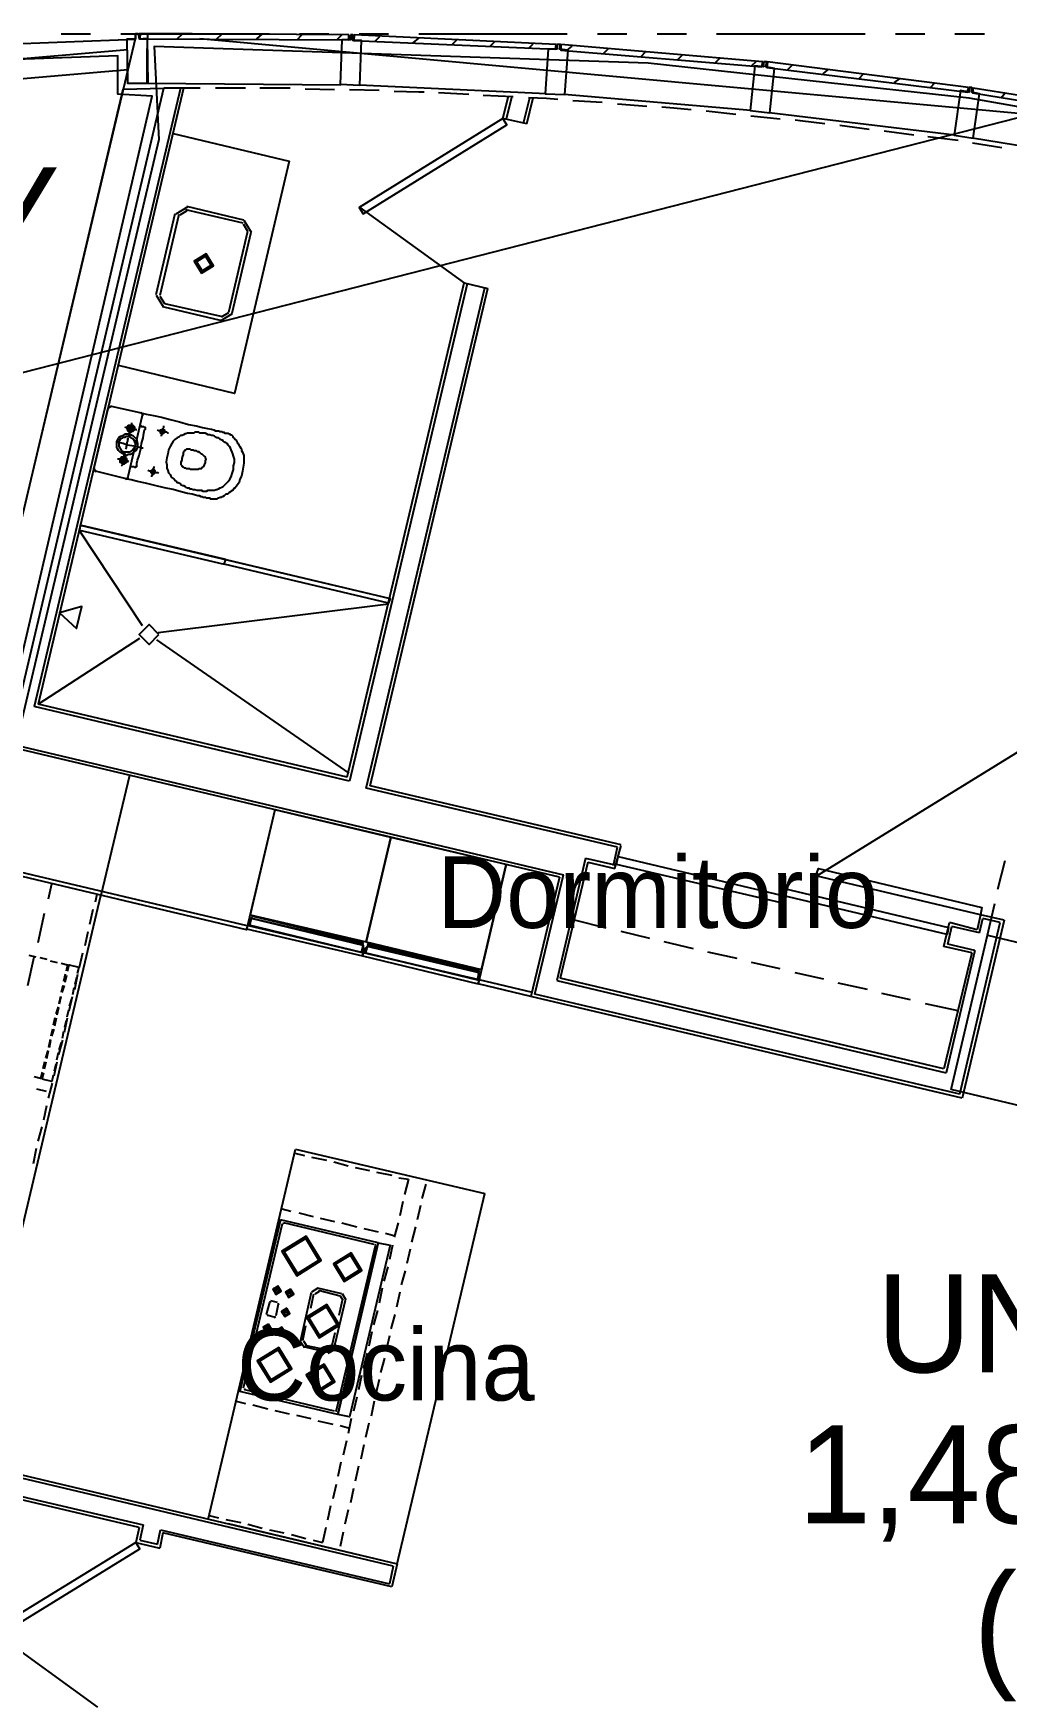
# Model space of a CAD drawing. Header units: feet. Extents: x -84 to 198, y -22 to 181.
# Drawn here: x 89.01 to 105.35, y 132.26 to 160.27 of the extents above; entities that cross this region are included whole.
import ezdxf
from ezdxf.enums import TextEntityAlignment as Align

# ---------------------------------------------------------------- set-up
doc = ezdxf.new("R2010")
doc.units = ezdxf.units.FT
for name, color, linetype in [('A-AREA-UNIDAD', 30, 'CONTINUOUS'), ('A-LINEA', 7, 'CONTINUOUS'), ('A-LINEA-FINA', 9, 'CONTINUOUS'), ('A-NOMBRE-ESPACIO', 2, 'CONTINUOUS'), ('A-TEXTO-PDF', 3, 'CONTINUOUS')]:
    doc.layers.add(name, color=color, linetype=linetype)

msp = doc.modelspace()

# ---------------------------------------------------------------- linework, layer by layer
at = {"layer": 'A-AREA-UNIDAD'}
for points in [[(107.968, 158.6133), (104.72, 159.1822), (99.328, 159.7689), (91.04, 160.0533), (91.12, 158.4889), (87.52, 143.2889), (87.808, 142.1333), (87.808, 141.0489), (87.12, 140.3733), (87.12, 139.8578), (86.672, 139.7689), (85.92, 136.5333), (87.648, 136.1422), (87.68, 135.1289), (87.04, 132.4978), (86.032, 132.4444), (85.152, 132.6578), (85.152, 132.2489)], [(84.928, 131.1289), (85.152, 132.6933), (86.8, 132.5333), (87.552, 135.8578), (85.152, 136.2489), (85.12, 137.3333), (86.08, 141.3689), (87.072, 141.4222), (87.12, 140.6578), (87.648, 141.1733), (87.712, 141.5822), (87.488, 142.2933), (86.56, 142.3289), (86.56, 143.3778), (87.872, 148.8889), (88.64, 149.0489), (91.008, 159.2178), (90.432, 159.2533), (90.432, 159.8933), (87.008, 159.7689), (77.6, 158.8622), (74.112, 158.2578)]]:
    msp.add_lwpolyline(points, dxfattribs=at)
at = {"layer": 'A-LINEA'}
for p, q in [((89.9733, 160.2578), (89.48, 160.2578)), ((92.9733, 160.2578), (90.48, 160.2578)), ((90.72, 160.2711), (90.72, 160.1778)), ((90.8, 160.2311), (90.84, 160.2711)), ((90.8, 160.1778), (90.8, 160.2711)), ((90.92, 159.9378), (90.9333, 160.2711)), ((91.4267, 160.1778), (91.5067, 160.2578)), ((92.0933, 160.1778), (92.1733, 160.2578)), ((92.76, 160.1778), (92.8533, 160.2578)), ((93.44, 160.1644), (93.52, 160.2444)), ((93.9733, 160.2578), (93.48, 160.2578)), ((94.1067, 160.1644), (94.1867, 160.2444)), ((94.9733, 160.2578), (94.48, 160.2578)), ((94.7467, 160.1378), (94.8267, 160.2178)), ((97.9733, 160.2578), (95.48, 160.2578)), ((98.9733, 160.2578), (98.48, 160.2578)), ((99.9733, 160.2578), (99.48, 160.2578)), ((102.9733, 160.2578), (100.48, 160.2578)), ((103.9733, 160.2578), (103.48, 160.2578)), ((104.9733, 160.2578), (104.48, 160.2578)), ((90.5992, 159.9939), (77.9864, 158.9103)), ((90.7264, 160.1691), (86.2775, 159.9973)), ((108.4185, 158.6669), (91.8071, 160.1776)), ((95.3867, 160.1111), (95.48, 160.1911)), ((96.04, 160.0844), (96.12, 160.1644)), ((96.68, 160.0578), (96.76, 160.1378)), ((97.32, 160.0178), (97.4, 160.0978)), ((97.9733, 159.9911), (98.0533, 160.0578)), ((98.5867, 159.9378), (98.6667, 160.0178)), ((99.2133, 159.8844), (99.2933, 159.9644)), ((90.6043, 159.6606), (78.0467, 158.5824)), ((99.8267, 159.8311), (99.9067, 159.9111)), ((100.4533, 159.7778), (100.5333, 159.8578)), ((101.0667, 159.7244), (101.1467, 159.8044)), ((101.6667, 159.6578), (101.7467, 159.7378)), ((102.2667, 159.5911), (102.3467, 159.6578)), ((97.6267, 159.2578), (94.48, 159.4044)), ((102.8667, 159.5111), (102.9467, 159.5911)), ((103.4667, 159.4444), (103.5467, 159.5111)), ((104.0667, 159.3644), (104.1467, 159.4444)), ((88.0533, 148.9244), (90.52, 159.3378)), ((88.7067, 148.7644), (91.2, 159.3511)), ((91.48, 159.3511), (89.0267, 148.9778)), ((91.5333, 159.3511), (89.0933, 149.0178)), ((90.52, 159.3378), (91.2, 159.3511)), ((91.8133, 159.3511), (91.2, 159.3511)), ((92.5733, 159.3511), (92.0667, 159.3511)), ((93.32, 159.3511), (92.8133, 159.3511)), ((94.0667, 159.3244), (93.5733, 159.3378)), ((94.8133, 159.3111), (94.32, 159.3244)), ((96.32, 159.2444), (95.8133, 159.2711)), ((97.0667, 159.2044), (96.56, 159.2311)), ((96.8933, 158.8444), (96.9867, 159.2178)), ((97.04, 159.2178), (96.9467, 158.8311)), ((97.24, 158.7644), (97.3467, 159.1911)), ((97.2933, 158.7511), (97.4, 159.1911)), ((101.0533, 158.9778), (97.92, 159.2444)), ((98.56, 159.1111), (98.0667, 159.1378)), ((99.3067, 159.0444), (98.8133, 159.0844)), ((104.6667, 159.2844), (104.6933, 159.3244)), ((105.2533, 159.1911), (105.32, 159.2711)), ((106.2631, 159.0395), (36.6895, 141.2395)), ((106.2631, 159.0395), (36.6895, 141.2395)), ((97.2933, 158.7511), (96.8933, 158.8444)), ((100.8, 158.9111), (100.3067, 158.9644)), ((101.5467, 158.8311), (101.0533, 158.8844)), ((104.48, 158.5644), (101.36, 158.9378)), ((103.04, 158.6578), (102.5467, 158.7244)), ((103.7867, 158.5644), (103.2933, 158.6311)), ((104.5333, 158.4711), (104.0267, 158.5378)), ((107.96, 157.9911), (104.7733, 158.5111)), ((105.2667, 158.3511), (104.7733, 158.4311)), ((91.3867, 157.2444), (91.0667, 155.8844)), ((91.4533, 157.2311), (91.1333, 155.8711)), ((91.605, 157.36), (91.4045, 157.2361)), ((91.5897, 157.2951), (91.4694, 157.2208)), ((92.5333, 157.0844), (91.5733, 157.3111)), ((92.5467, 157.1378), (91.5867, 157.3644)), ((92.6755, 156.9327), (92.5517, 157.1333)), ((94.4891, 157.3494), (96.2477, 156.0805)), ((92.2933, 155.5911), (92.6133, 156.9511)), ((92.3467, 155.5778), (92.6667, 156.9378)), ((92.6106, 156.9481), (92.5364, 157.0684)), ((96.2933, 156.0711), (94.32, 147.7244)), ((94.6, 147.6044), (96.5867, 156.0044)), ((91.0711, 155.8761), (91.195, 155.6756)), ((91.136, 155.8608), (91.2103, 155.7405)), ((91.2133, 155.7378), (92.16, 155.5244)), ((94.6667, 147.6444), (96.64, 155.9911)), ((91.2, 155.6844), (92.1467, 155.4578)), ((92.155, 155.4489), (92.3555, 155.5727)), ((92.1703, 155.5138), (92.2906, 155.5881)), ((90.0267, 152.9644), (90.2667, 153.9911)), ((90.3241, 154.0165), (90.2679, 153.9819)), ((90.32, 154.0178), (90.8, 153.9111)), ((90.84, 153.8578), (90.6, 152.8311)), ((90.8521, 153.8537), (90.8174, 153.9099)), ((90.0279, 152.9685), (90.0626, 152.9124)), ((90.5467, 152.8044), (90.0533, 152.9244)), ((90.5559, 152.7924), (90.6121, 152.827)), ((89.7867, 151.9244), (90.84, 150.3378)), ((89.8, 152.0178), (95, 150.7911)), ((92.1867, 151.4178), (92.1867, 151.4178)), ((92.2667, 151.3911), (92.2667, 151.3911)), ((91.1067, 150.2178), (94.9733, 150.6978)), ((94.9467, 150.7644), (94.9467, 150.7644)), ((89.0933, 149.0178), (90.8, 150.1244)), ((91.08, 150.0978), (94.3067, 147.8578)), ((94.28, 147.7911), (89.0933, 149.0178)), ((94.32, 147.7244), (89.0267, 148.9778)), ((97.84, 146.1111), (88.6133, 148.2978)), ((88.6267, 148.3511), (97.9067, 146.1511)), ((105.5656, 148.235), (102.1561, 146.1301)), ((90.6267, 147.8178), (90.1467, 145.8044)), ((98.8133, 146.6178), (94.6, 147.6044)), ((98.88, 146.6578), (94.6667, 147.6444)), ((98.7467, 146.3111), (98.8133, 146.6178)), ((98.7733, 146.2578), (98.88, 146.6444)), ((92.6, 145.2978), (88.1467, 146.3511)), ((96.9467, 146.3244), (96.48, 144.3244)), ((98.28, 146.4311), (97.8, 144.3778)), ((98.32, 146.3644), (97.8533, 144.4178)), ((98.28, 146.4311), (98.7467, 146.3244)), ((98.32, 146.3644), (98.7733, 146.2578)), ((105.2, 145.9111), (105.32, 146.3911)), ((89.2667, 145.7511), (89.32, 146.0044)), ((97.84, 146.1111), (97.36, 144.1111)), ((97.4267, 144.1511), (97.9067, 146.1511)), ((87.8933, 136.2978), (90.1467, 145.8044)), ((90.0533, 145.6978), (90.08, 145.8311)), ((105.0267, 145.1378), (105.1467, 145.6711)), ((89.0933, 145.0178), (89.2, 145.5111)), ((89.96, 145.3244), (90.0133, 145.5778)), ((94.5333, 144.9911), (92.68, 145.4178)), ((94.5333, 144.9911), (92.68, 145.4178)), ((92.6933, 145.4578), (94.5333, 145.0178)), ((92.6933, 145.4578), (94.5333, 145.0178)), ((98.6267, 145.2578), (98.0933, 145.3911)), ((105.3067, 145.3911), (104.6, 142.4044)), ((104.9067, 145.4844), (104.8533, 145.2311)), ((104.8933, 145.1778), (104.9467, 145.4178)), ((105.3067, 145.3911), (104.9067, 145.4844)), ((105.24, 145.3511), (104.9467, 145.4178)), ((89.88, 144.9644), (89.9333, 145.2044)), ((99.36, 145.0844), (98.88, 145.2044)), ((104.2933, 144.9511), (104.3867, 145.3511)), ((104.36, 144.9911), (104.4267, 145.2844)), ((104.8533, 145.2311), (104.3867, 145.3511)), ((104.8933, 145.1778), (104.4267, 145.2844)), ((104.56, 142.4711), (105.24, 145.3511)), ((88.9333, 144.8044), (89.0533, 144.7778)), ((89.7867, 144.6044), (89.84, 144.8444)), ((96.48, 144.5244), (94.6267, 144.9644)), ((96.48, 144.5244), (94.6267, 144.9644)), ((94.64, 144.9911), (96.48, 144.5511)), ((94.64, 144.9911), (96.48, 144.5511)), ((100.0933, 144.9111), (99.6, 145.0311)), ((100.8267, 144.7511), (100.3333, 144.8578)), ((104.76, 144.8444), (104.2933, 144.9511)), ((104.76, 144.8444), (104.2933, 142.8978)), ((104.8133, 144.8844), (104.3333, 142.8311)), ((104.8133, 144.8844), (104.36, 144.9911)), ((88.92, 144.2978), (89.0267, 144.7778)), ((89.12, 144.7644), (89.24, 144.7378)), ((89.2933, 144.7111), (89.4133, 144.6844)), ((101.5467, 144.5778), (101.0667, 144.6844)), ((89.5067, 144.2978), (89.48, 144.1778)), ((89.4933, 144.1778), (89.5333, 144.2978)), ((89.5467, 144.4844), (89.52, 144.3644)), ((89.5467, 144.3511), (89.5733, 144.4711)), ((89.6933, 144.2578), (89.6667, 144.1378)), ((89.7067, 144.2311), (89.76, 144.4844)), ((89.7333, 144.4311), (89.7067, 144.3111)), ((97.36, 144.1111), (96.48, 144.3244)), ((97.3867, 144.1778), (96.4933, 144.3911)), ((97.8, 144.3778), (104.3333, 142.8311)), ((104.2933, 142.8978), (97.8533, 144.4178)), ((102.28, 144.4044), (101.8, 144.5111)), ((103.0133, 144.2311), (102.52, 144.3378)), ((89.4667, 144.1111), (89.44, 143.9911)), ((89.4533, 143.9911), (89.48, 144.1111)), ((89.6133, 143.8711), (89.6667, 144.1111)), ((89.6533, 144.0711), (89.6133, 143.9511)), ((104.6, 142.4044), (97.36, 144.1111)), ((104.56, 142.4711), (97.4267, 144.1511)), ((103.7333, 144.0578), (103.2533, 144.1644)), ((104.5333, 143.8711), (103.9867, 143.9911)), ((89.3733, 143.7511), (89.3467, 143.6311)), ((89.3733, 143.6178), (89.4, 143.7511)), ((89.4267, 143.9378), (89.3867, 143.8178)), ((89.4133, 143.8044), (89.44, 143.9244)), ((89.5333, 143.5111), (89.5867, 143.7511)), ((89.56, 143.7111), (89.5333, 143.5911)), ((89.6, 143.8844), (89.5733, 143.7644)), ((89.3333, 143.5644), (89.3067, 143.4444)), ((89.32, 143.4444), (89.36, 143.5644)), ((89.52, 143.5244), (89.4933, 143.4044)), ((89.2533, 143.2044), (89.2133, 143.0844)), ((89.24, 143.0711), (89.2667, 143.2044)), ((89.2933, 143.3911), (89.2667, 143.2578)), ((89.28, 143.2578), (89.3067, 143.3778)), ((89.4267, 143.1644), (89.4, 143.0444)), ((89.44, 143.1378), (89.5067, 143.3778)), ((89.48, 143.3378), (89.44, 143.2178)), ((89.2, 143.0178), (89.1733, 142.8978)), ((89.2, 142.8978), (89.2267, 143.0178)), ((89.36, 142.7778), (89.4133, 143.0178)), ((89.3867, 142.9778), (89.36, 142.8578)), ((89.0667, 142.5644), (89.2267, 142.5244)), ((89.16, 142.7244), (89.1867, 142.8311)), ((89.2667, 142.4044), (89.3333, 142.6578)), ((89.1867, 142.0444), (89.24, 142.2844)), ((89.0933, 141.6844), (89.16, 141.9244)), ((89.0133, 141.3111), (89.0667, 141.5644)), ((91.9467, 135.3378), (93.4133, 141.5511)), ((93.4, 141.4844), (93.56, 141.4444)), ((93.4133, 141.5511), (96.5867, 140.8044)), ((93.68, 141.4178), (93.9333, 141.3644)), ((94.0533, 141.3378), (94.2933, 141.2711)), ((94.4133, 141.2444), (94.6533, 141.1911)), ((94.7733, 141.1644), (95.0267, 141.1111)), ((95.1467, 141.0711), (95.3067, 141.0444)), ((95.3067, 141.0444), (95.24, 140.7911)), ((95.6, 140.9644), (95.5333, 140.7244)), ((95.12, 134.5911), (96.5867, 140.8044)), ((95.2133, 140.6711), (95.16, 140.4311)), ((95.5067, 140.6044), (95.4533, 140.3644)), ((93.16, 140.3644), (92.48, 137.4844)), ((94.8, 139.9778), (93.16, 140.3644)), ((93.1867, 140.5511), (93.3333, 140.5111)), ((93.4667, 140.4844), (93.7067, 140.4178)), ((93.8267, 140.3911), (94.0667, 140.3378)), ((93.1867, 140.2978), (92.5333, 137.5378)), ((93.2246, 140.3106), (93.2005, 140.2957)), ((94.7333, 139.9511), (93.2133, 140.3111)), ((94.1867, 140.3111), (94.44, 140.2444)), ((94.56, 140.2178), (94.8, 140.1644)), ((94.92, 140.1378), (95.08, 140.0978)), ((95.1333, 140.3111), (95.0667, 140.0711)), ((95.4267, 140.2444), (95.36, 139.9911)), ((94.7467, 139.9244), (94.0933, 137.1644)), ((94.8, 139.9778), (94.12, 137.0978)), ((94.7595, 139.9265), (94.7446, 139.9506)), ((95.04, 139.9378), (94.9867, 139.6978)), ((95.3333, 139.8711), (95.28, 139.6311)), ((94.96, 139.5778), (94.8933, 139.3378)), ((95.2533, 139.5111), (95.1867, 139.2711)), ((93.12, 139.2044), (93.04, 139.2178)), ((93.7866, 139.2154), (93.6823, 139.1511)), ((94.1867, 139.1244), (93.7867, 139.2178)), ((94.8667, 139.2178), (94.8133, 138.9644)), ((92.9733, 138.9778), (92.92, 138.7778)), ((92.9979, 138.9906), (92.9739, 138.9757)), ((93.1067, 138.9778), (93, 139.0044)), ((93.1067, 139.1778), (93.04, 139.1911)), ((93.12, 138.9511), (93.08, 138.7511)), ((93.1328, 138.9398), (93.1179, 138.9639)), ((93.12, 139.1911), (93.12, 139.1911)), ((93.3333, 139.1244), (93.2533, 139.1511)), ((93.3333, 139.1511), (93.2667, 139.1644)), ((93.3333, 139.1378), (93.3333, 139.1378)), ((93.4933, 138.3244), (93.68, 139.1511)), ((93.6667, 138.8844), (93.72, 139.1244)), ((93.8071, 139.1628), (93.7349, 139.1183)), ((94.16, 139.0844), (93.8, 139.1778)), ((94.0533, 138.1911), (94.2533, 139.0178)), ((94.1467, 138.7644), (94.2, 139.0178)), ((94.2117, 139.0106), (94.1671, 139.0828)), ((94.2643, 139.0178), (94.2, 139.1221)), ((95.16, 139.1511), (95.1067, 138.8978)), ((92.9339, 138.7757), (92.9487, 138.7516)), ((92.9467, 138.7644), (93.0533, 138.7378)), ((93.0554, 138.725), (93.0795, 138.7398)), ((93.2533, 138.8178), (93.1867, 138.8311)), ((94.7867, 138.8444), (94.72, 138.6044)), ((95.08, 138.7778), (95.0133, 138.5378)), ((92.96, 138.5511), (92.8933, 138.5644)), ((92.96, 138.5244), (92.8933, 138.5511)), ((92.96, 138.5378), (92.96, 138.5378)), ((93.1867, 138.4978), (93.1067, 138.5111)), ((93.5333, 138.3378), (93.5867, 138.5911)), ((94.0133, 138.2178), (94.08, 138.4711)), ((94.6933, 138.4844), (94.64, 138.2444)), ((94.9867, 138.4178), (94.9333, 138.1778)), ((93.4957, 138.3244), (93.56, 138.2201)), ((93.96, 138.1378), (93.5467, 138.2311)), ((93.5483, 138.3316), (93.5929, 138.2594)), ((93.9467, 138.1778), (93.5733, 138.2578)), ((93.9529, 138.1661), (94.0251, 138.2106)), ((93.96, 138.1268), (94.0643, 138.1912)), ((94.6133, 138.1244), (94.5467, 137.8711)), ((94.9067, 138.0444), (94.84, 137.8044)), ((92.5472, 137.5357), (92.5621, 137.5116)), ((94.52, 137.7511), (94.4667, 137.5111)), ((94.8133, 137.6844), (94.76, 137.4444)), ((92.4133, 137.3244), (92.5733, 137.2844)), ((94.12, 137.0978), (92.48, 137.4844)), ((94.0667, 137.1511), (92.56, 137.5111)), ((92.6933, 137.2578), (92.9467, 137.1911)), ((94.44, 137.3911), (94.3867, 137.1511)), ((94.7333, 137.3244), (94.68, 137.0711)), ((93.0667, 137.1644), (93.3067, 137.1111)), ((93.4267, 137.0844), (93.6667, 137.0311)), ((93.7867, 136.9911), (94.04, 136.9378)), ((94.0821, 137.1516), (94.1061, 137.1665)), ((94.3467, 137.0311), (94.2933, 136.7778)), ((95.0533, 134.5511), (85.88, 136.7244)), ((85.8933, 136.7778), (95.12, 134.5911)), ((94.16, 136.9111), (94.32, 136.8711)), ((94.64, 136.9511), (94.5867, 136.7111)), ((85.8, 136.4311), (90.8533, 135.2444)), ((94.2667, 136.6578), (94.2133, 136.4178)), ((94.56, 136.5911), (94.5067, 136.3511)), ((90.7867, 135.2044), (85.8, 136.3778)), ((94.1733, 136.2978), (94.12, 136.0578)), ((94.4667, 136.2311), (94.4133, 135.9778)), ((94.0933, 135.9244), (94.04, 135.6844)), ((94.3867, 135.8578), (94.3333, 135.6178)), ((94, 135.5644), (93.9467, 135.3244)), ((91.96, 135.4044), (92.12, 135.3644)), ((92.24, 135.3378), (92.4933, 135.2844)), ((94.2933, 135.4978), (94.24, 135.2578)), ((90.7867, 135.2044), (90.7333, 134.9511)), ((90.8533, 135.2444), (90.8, 134.9911)), ((91.0933, 134.9244), (91.1467, 135.1644)), ((91.1867, 135.1111), (91.1333, 134.8578)), ((91.1467, 135.1644), (94.9867, 134.2578)), ((95.0267, 134.2044), (91.1867, 135.1111)), ((92.28, 135.2711), (95.12, 134.5911)), ((92.6133, 135.2578), (92.8533, 135.1911)), ((92.9733, 135.1644), (93.2133, 135.1111)), ((93.3467, 135.0844), (93.5867, 135.0178)), ((93.92, 135.2044), (93.8667, 134.9511)), ((94.2133, 135.1244), (94.16, 134.8844)), ((90.7333, 134.9511), (91.1333, 134.8578)), ((90.8, 134.9911), (91.0933, 134.9244)), ((93.7067, 134.9911), (93.8667, 134.9511)), ((95.0533, 134.5511), (94.9867, 134.2578)), ((95.12, 134.5911), (95.0267, 134.2044)), ((88.3295, 133.4553), (90.0885, 132.187))]:
    msp.add_line(p, q, dxfattribs=at)
for points in [[(90.7733, 160.2711), (90.7867, 160.1778), (90.92, 160.1911), (90.9333, 159.4311), (90.6, 159.4311), (90.5867, 160.1778), (90.7333, 160.1778), (90.7333, 160.2711), (90.7733, 160.2711)], [(94.3067, 160.2444), (90.8, 160.2711), (90.8, 160.1778), (94.3067, 160.1644), (94.3067, 160.2444)], [(94.3333, 160.2444), (94.3333, 160.1644), (94.1867, 160.1644), (94.16, 159.4178), (94.4933, 159.4044), (94.52, 160.1511), (94.3733, 160.1511), (94.3733, 160.2444), (94.3333, 160.2444)], [(97.7867, 160.0844), (94.4, 160.2444), (94.3867, 160.1511), (97.7733, 160.0044), (97.7867, 160.0844)], [(90.72, 160.1778), (88.24, 149.7378), (79.1867, 151.8844)], [(94.1733, 159.4044), (90.92, 159.4311), (90.92, 159.9378)], [(97.8, 160.0844), (97.8, 160.0044), (97.6533, 160.0044), (97.6, 159.2578), (97.9333, 159.2444), (97.9867, 159.9911), (97.84, 160.0044), (97.8533, 160.0844), (97.8, 160.0844)], [(101.2533, 159.7911), (97.8667, 160.0844), (97.8667, 159.9911), (101.24, 159.7111), (101.2533, 159.7911)], [(101.2667, 159.7911), (101.2667, 159.7111), (101.12, 159.7244), (101.04, 158.9778), (101.3733, 158.9378), (101.4533, 159.6844), (101.3067, 159.7111), (101.32, 159.7911), (101.2667, 159.7911)], [(104.7067, 159.3644), (101.3333, 159.7911), (101.32, 159.6978), (104.6933, 159.2844), (104.7067, 159.3644)], [(104.72, 159.3644), (104.72, 159.2844), (104.5733, 159.3111), (104.4667, 158.5644), (104.7867, 158.5111), (104.8933, 159.2578), (104.76, 159.2844), (104.76, 159.3644), (104.72, 159.3644)], [(95.5733, 159.2844), (95.48, 159.2844), (95.0667, 159.2978)], [(97.8133, 159.1644), (97.6267, 159.1778), (97.32, 159.1911)], [(107.8933, 158.8578), (104.7867, 159.3511), (104.7733, 159.2711), (107.08, 158.8978)], [(96.8933, 158.8444), (94.48, 157.3511), (94.5467, 157.2444), (96.96, 158.7378), (96.8933, 158.8444)], [(100.0533, 158.9911), (99.76, 159.0178), (99.56, 159.0311)], [(102.2933, 158.7511), (101.88, 158.8044), (101.8, 158.8178)], [(91.36, 158.5911), (93.3067, 158.1244), (92.3867, 154.2311), (90.44, 154.6978)], [(91.835, 156.2489), (92.0355, 156.3727), (91.9117, 156.5733), (91.7111, 156.4495), (91.835, 156.2489)], [(91.8442, 156.2878), (91.9966, 156.3819), (91.9025, 156.5344), (91.7501, 156.4403), (91.8442, 156.2878)], [(94.28, 147.7911), (96.24, 156.0844), (96.64, 155.9911)], [(90.8, 153.9111), (90.84, 153.8978), (90.9067, 153.8844), (91.0267, 153.8578), (91.16, 153.8311), (91.3067, 153.7911), (91.4667, 153.7511), (91.6133, 153.7111), (91.7467, 153.6844), (91.8533, 153.6578), (91.9333, 153.6444), (92, 153.6311), (92.04, 153.6178), (92.0667, 153.6044), (92.08, 153.6044), (92.0933, 153.6044), (92.1067, 153.6044), (92.12, 153.6044), (92.1333, 153.5911), (92.1467, 153.5911), (92.16, 153.5911), (92.1733, 153.5911), (92.1867, 153.5778), (92.2, 153.5778), (92.2133, 153.5778), (92.2267, 153.5644), (92.2533, 153.5644), (92.2667, 153.5644), (92.28, 153.5644), (92.2933, 153.5511), (92.3067, 153.5511), (92.32, 153.5378), (92.3333, 153.5378), (92.3467, 153.5244), (92.36, 153.5111), (92.36, 153.4978), (92.3733, 153.4844), (92.3867, 153.4711), (92.4, 153.4578), (92.4133, 153.4444), (92.4267, 153.4178), (92.44, 153.4044), (92.44, 153.3911), (92.4533, 153.3778), (92.4667, 153.3511), (92.48, 153.3378), (92.4933, 153.3111), (92.5067, 153.2978), (92.5067, 153.2711), (92.52, 153.2444), (92.5333, 153.2178), (92.5467, 153.1911), (92.5467, 153.1511), (92.5467, 153.0978), (92.5467, 153.0578), (92.5333, 152.9911), (92.52, 152.9244), (92.5067, 152.8444), (92.48, 152.7911), (92.4667, 152.7378), (92.44, 152.6978), (92.4133, 152.6711), (92.4, 152.6444), (92.3733, 152.6311), (92.36, 152.6044), (92.3333, 152.5911), (92.32, 152.5778), (92.2933, 152.5644), (92.28, 152.5511), (92.2667, 152.5378), (92.24, 152.5378), (92.2267, 152.5244), (92.2133, 152.5111), (92.1867, 152.4978), (92.1733, 152.4978), (92.16, 152.4844), (92.1467, 152.4844), (92.12, 152.4711), (92.1067, 152.4711), (92.0933, 152.4578), (92.08, 152.4578), (92.0667, 152.4578), (92.04, 152.4578), (92.0267, 152.4578), (92.0133, 152.4578), (92, 152.4578), (91.9867, 152.4578), (91.9733, 152.4711), (91.96, 152.4711), (91.9467, 152.4711), (91.92, 152.4711), (91.9067, 152.4844), (91.8933, 152.4844), (91.88, 152.4844), (91.8667, 152.4844), (91.8533, 152.4978), (91.84, 152.4978), (91.8267, 152.4978), (91.8, 152.5111), (91.7733, 152.5111), (91.7333, 152.5244), (91.68, 152.5378), (91.6, 152.5511), (91.4933, 152.5778), (91.36, 152.6178), (91.2133, 152.6444), (91.0533, 152.6844), (90.8933, 152.7244), (90.76, 152.7511), (90.6533, 152.7778), (90.5733, 152.7911), (90.5467, 152.8044)], [(90.76, 153.3378), (90.7467, 153.2978), (90.7333, 153.2711), (90.7067, 153.2578), (90.6933, 153.2311), (90.6667, 153.2178), (90.64, 153.2044), (90.6, 153.2044), (90.5733, 153.1911), (90.5467, 153.2044), (90.52, 153.2178), (90.4933, 153.2311), (90.4667, 153.2444), (90.44, 153.2711), (90.4267, 153.2978), (90.4133, 153.3244), (90.4133, 153.3511), (90.4133, 153.3778), (90.4133, 153.4178), (90.4267, 153.4444), (90.44, 153.4711), (90.4533, 153.4978), (90.48, 153.5111), (90.5067, 153.5244), (90.5333, 153.5378), (90.56, 153.5511), (90.6, 153.5511), (90.6267, 153.5511), (90.6533, 153.5378), (90.68, 153.5244), (90.7067, 153.4978), (90.72, 153.4844), (90.7467, 153.4578), (90.7467, 153.4311), (90.76, 153.3911), (90.76, 153.3644), (90.76, 153.3378)], [(90.72, 153.3378), (90.7067, 153.3244), (90.6933, 153.2978), (90.68, 153.2844), (90.6667, 153.2711), (90.64, 153.2578), (90.6267, 153.2444), (90.6, 153.2444), (90.5733, 153.2444), (90.5467, 153.2444), (90.5333, 153.2444), (90.5067, 153.2578), (90.4933, 153.2711), (90.48, 153.2978), (90.4667, 153.3111), (90.4533, 153.3378), (90.4533, 153.3644), (90.4533, 153.3778), (90.4533, 153.4044), (90.4533, 153.4311), (90.4667, 153.4444), (90.48, 153.4711), (90.5067, 153.4844), (90.52, 153.4978), (90.5467, 153.4978), (90.5733, 153.5111), (90.5867, 153.5111), (90.6133, 153.5111), (90.64, 153.4978), (90.6533, 153.4844), (90.68, 153.4711), (90.6933, 153.4578), (90.7067, 153.4311), (90.7067, 153.4178), (90.72, 153.3911), (90.72, 153.3644), (90.72, 153.3378)], [(90.7467, 153.6178), (90.7333, 153.6178), (90.72, 153.6311), (90.6933, 153.6311), (90.6667, 153.6444), (90.64, 153.6444), (90.6, 153.6578), (90.5867, 153.6578), (90.56, 153.6578), (90.56, 153.6711)], [(90.7067, 153.6311), (90.7067, 153.6178), (90.6933, 153.6044), (90.68, 153.5911), (90.6667, 153.5911), (90.6533, 153.5778), (90.64, 153.5778), (90.64, 153.5911), (90.6267, 153.5911), (90.6133, 153.5911), (90.6, 153.6044), (90.6, 153.6178), (90.5867, 153.6311), (90.5867, 153.6444), (90.5867, 153.6578), (90.5867, 153.6711), (90.6, 153.6711), (90.6, 153.6844), (90.6133, 153.6978), (90.6267, 153.6978), (90.64, 153.6978), (90.6533, 153.6978), (90.6667, 153.6978), (90.68, 153.6978), (90.6933, 153.6844), (90.7067, 153.6711), (90.7067, 153.6578), (90.7067, 153.6444), (90.7067, 153.6311)], [(90.6133, 153.5111), (90.6133, 153.5244), (90.6267, 153.5378), (90.6267, 153.5778), (90.64, 153.6044), (90.6533, 153.6444), (90.6533, 153.6844), (90.6667, 153.7111), (90.6667, 153.7378)], [(90.68, 153.6311), (90.6667, 153.6178), (90.6533, 153.6178), (90.64, 153.6178), (90.6267, 153.6178), (90.6267, 153.6311), (90.6133, 153.6311), (90.6133, 153.6444), (90.6133, 153.6578), (90.6267, 153.6578), (90.6267, 153.6711), (90.64, 153.6711), (90.6533, 153.6711), (90.6667, 153.6711), (90.68, 153.6578), (90.68, 153.6444), (90.68, 153.6311)], [(90.64, 153.0178), (90.6533, 153.0044), (90.6667, 153.0044), (90.68, 153.0044), (90.6933, 153.0044), (90.7067, 152.9911), (90.72, 152.9911), (90.7333, 152.9911), (90.7333, 153.0044), (90.7467, 153.0044), (90.7467, 153.0178), (90.7467, 153.0578), (90.76, 153.1111), (90.7867, 153.1911), (90.8133, 153.2978), (90.8267, 153.3911), (90.8533, 153.4844), (90.8667, 153.5644), (90.88, 153.6178), (90.8933, 153.6311), (90.8933, 153.6444), (90.8933, 153.6578), (90.88, 153.6578), (90.8667, 153.6711), (90.8533, 153.6711), (90.84, 153.6711), (90.8267, 153.6711), (90.8133, 153.6844), (90.8, 153.6844)], [(91.28, 153.5644), (91.2667, 153.5644), (91.2533, 153.5778), (91.2267, 153.5778), (91.2, 153.5911), (91.1733, 153.5911), (91.1333, 153.6044), (91.12, 153.6044), (91.0933, 153.6178)], [(91.2133, 153.5778), (91.2, 153.5644), (91.1867, 153.5644), (91.1867, 153.5511), (91.1733, 153.5511), (91.1733, 153.5644), (91.16, 153.5644), (91.1467, 153.5644), (91.1467, 153.5778), (91.1467, 153.5911), (91.1467, 153.6044), (91.1467, 153.6178), (91.16, 153.6178), (91.1733, 153.6311), (91.1867, 153.6311), (91.2, 153.6178), (91.2133, 153.6178), (91.2133, 153.6044), (91.2133, 153.5911), (91.2133, 153.5778)], [(91.16, 153.5111), (91.16, 153.5244), (91.1733, 153.5511), (91.1733, 153.5778), (91.1867, 153.6178), (91.1867, 153.6444), (91.2, 153.6578), (91.2, 153.6844)], [(91.2667, 153.2178), (91.2533, 153.1511), (91.24, 153.0844), (91.2533, 153.0311), (91.2533, 152.9778), (91.2667, 152.9378), (91.28, 152.8978), (91.3067, 152.8711), (91.32, 152.8444), (91.3333, 152.8178), (91.36, 152.8044), (91.3733, 152.7911), (91.4, 152.7644), (91.4133, 152.7511), (91.4267, 152.7378), (91.44, 152.7378), (91.4667, 152.7244), (91.48, 152.7111), (91.4933, 152.6978), (91.52, 152.6844), (91.5333, 152.6844), (91.56, 152.6711), (91.5733, 152.6578), (91.6, 152.6444), (91.6267, 152.6444), (91.64, 152.6311), (91.6667, 152.6311), (91.6933, 152.6178), (91.72, 152.6178), (91.76, 152.6044), (91.7867, 152.6044), (91.8133, 152.6044), (91.84, 152.6044), (91.8533, 152.5911), (91.88, 152.5911), (91.9067, 152.5911), (91.92, 152.5911), (91.9467, 152.6044), (91.96, 152.6044), (91.9867, 152.6044), (92, 152.6044), (92.0267, 152.6044), (92.04, 152.6044), (92.0533, 152.6044), (92.08, 152.6178), (92.0933, 152.6178), (92.12, 152.6311), (92.1467, 152.6444), (92.1733, 152.6578), (92.2, 152.6711), (92.2267, 152.6978), (92.2533, 152.7244), (92.28, 152.7511), (92.3067, 152.7911), (92.3333, 152.8311), (92.3467, 152.8844), (92.3733, 152.9511), (92.3733, 153.0178), (92.3867, 153.0711), (92.3867, 153.1244), (92.3733, 153.1778), (92.36, 153.2178), (92.3467, 153.2444), (92.3333, 153.2844), (92.32, 153.3111), (92.3067, 153.3378), (92.2933, 153.3511), (92.28, 153.3644), (92.2667, 153.3911), (92.24, 153.4044), (92.2267, 153.4044), (92.2133, 153.4178), (92.2, 153.4311), (92.1867, 153.4444), (92.1733, 153.4444), (92.1467, 153.4578), (92.1333, 153.4711), (92.12, 153.4844), (92.0933, 153.4844), (92.0667, 153.4978), (92.0533, 153.5111), (92.0267, 153.5244), (92, 153.5244), (91.9733, 153.5378), (91.9467, 153.5378), (91.92, 153.5511), (91.8933, 153.5644), (91.8667, 153.5644), (91.84, 153.5644), (91.8133, 153.5644), (91.7867, 153.5778), (91.7733, 153.5778), (91.7467, 153.5778), (91.72, 153.5778), (91.7067, 153.5644), (91.68, 153.5644), (91.6667, 153.5644), (91.64, 153.5644), (91.6267, 153.5644), (91.6, 153.5644), (91.5733, 153.5511), (91.56, 153.5511), (91.5333, 153.5378), (91.5067, 153.5244), (91.48, 153.5244), (91.4533, 153.4978), (91.4267, 153.4844), (91.3867, 153.4578), (91.36, 153.4311), (91.3333, 153.3911), (91.3067, 153.3378), (91.28, 153.2844), (91.2667, 153.2178)], [(90.8533, 153.3111), (90.84, 153.3111), (90.8, 153.3244), (90.7333, 153.3378), (90.6667, 153.3511), (90.5867, 153.3644), (90.52, 153.3911), (90.4533, 153.4044), (90.4133, 153.4178), (90.4, 153.4178)], [(90.4933, 153.0178), (90.5067, 153.0311), (90.5067, 153.0444), (90.5067, 153.0844), (90.52, 153.1111), (90.5333, 153.1511), (90.5333, 153.1911), (90.5467, 153.2178), (90.5467, 153.2311), (90.5467, 153.2444)], [(90.56, 153.2978), (90.5733, 153.3244), (90.5733, 153.3378), (90.5867, 153.3644), (90.5867, 153.4044), (90.6, 153.4311), (90.6, 153.4444), (90.6, 153.4711), (90.6133, 153.4711)], [(91.5467, 153.2578), (91.5467, 153.2711), (91.56, 153.2711), (91.56, 153.2844), (91.5733, 153.2844), (91.5867, 153.2978), (91.6, 153.2978), (91.6133, 153.2978), (91.6267, 153.2978), (91.64, 153.2978), (91.6533, 153.2844), (91.6667, 153.2844), (91.68, 153.2844), (91.6933, 153.2844), (91.7067, 153.2711), (91.72, 153.2711), (91.7333, 153.2711), (91.7467, 153.2711), (91.76, 153.2578), (91.7733, 153.2578), (91.7867, 153.2578), (91.7867, 153.2444), (91.8, 153.2444), (91.8133, 153.2311), (91.8267, 153.2178), (91.84, 153.2178), (91.8533, 153.2044), (91.8667, 153.1911), (91.88, 153.1778), (91.8933, 153.1644), (91.8933, 153.1511), (91.9067, 153.1244), (91.8933, 153.0978), (91.8933, 153.0711), (91.88, 153.0311), (91.8667, 153.0044), (91.8533, 152.9911), (91.84, 152.9778), (91.8267, 152.9644), (91.8133, 152.9644), (91.8, 152.9644), (91.7867, 152.9644), (91.7733, 152.9511), (91.76, 152.9511), (91.7467, 152.9511), (91.7333, 152.9511), (91.72, 152.9511), (91.7067, 152.9511), (91.6933, 152.9511), (91.68, 152.9511), (91.6667, 152.9511), (91.6533, 152.9511), (91.64, 152.9644), (91.6267, 152.9644), (91.6133, 152.9644), (91.6, 152.9644), (91.5867, 152.9644), (91.5733, 152.9778), (91.56, 152.9778), (91.5467, 152.9778), (91.5333, 152.9911), (91.52, 152.9911), (91.52, 153.0044), (91.5067, 153.0044), (91.5067, 153.0178), (91.4933, 153.0311), (91.4933, 153.0444), (91.4933, 153.0578), (91.4933, 153.0844), (91.5067, 153.1111), (91.5067, 153.1378), (91.52, 153.1778), (91.5333, 153.2044), (91.5333, 153.2311), (91.5333, 153.2444), (91.5467, 153.2578)], [(90.6133, 153.0844), (90.5867, 153.0978), (90.5733, 153.0978), (90.5333, 153.0978), (90.5067, 153.1111), (90.48, 153.1244), (90.4533, 153.1244), (90.44, 153.1244), (90.4267, 153.1244)], [(90.5733, 153.0978), (90.5733, 153.0844), (90.5733, 153.0711), (90.56, 153.0711), (90.56, 153.0578), (90.5467, 153.0578), (90.5333, 153.0444), (90.52, 153.0444), (90.5067, 153.0444), (90.4933, 153.0578), (90.48, 153.0711), (90.4667, 153.0711), (90.4667, 153.0844), (90.4667, 153.0978), (90.4667, 153.1111), (90.4667, 153.1244), (90.4667, 153.1378), (90.48, 153.1511), (90.4933, 153.1644), (90.5067, 153.1644), (90.52, 153.1644), (90.5333, 153.1644), (90.5467, 153.1644), (90.56, 153.1644), (90.56, 153.1511), (90.5733, 153.1378), (90.5733, 153.1244), (90.5733, 153.1111), (90.5867, 153.1111), (90.5733, 153.0978)], [(90.5467, 153.0978), (90.5467, 153.0844), (90.5333, 153.0844), (90.52, 153.0711), (90.5067, 153.0844), (90.4933, 153.0844), (90.4933, 153.0978), (90.4933, 153.1111), (90.4933, 153.1244), (90.5067, 153.1378), (90.52, 153.1378), (90.5333, 153.1378), (90.5467, 153.1244), (90.5467, 153.1111), (90.5467, 153.0978)], [(91.12, 152.8844), (91.1067, 152.8978), (91.0933, 152.8978), (91.0667, 152.8978), (91.04, 152.9111), (91.0133, 152.9111), (90.9733, 152.9244), (90.96, 152.9244), (90.9333, 152.9378)], [(91.0533, 152.8978), (91.04, 152.8844), (91.0267, 152.8844), (91.0267, 152.8711), (91.0133, 152.8711), (91.0133, 152.8844), (91, 152.8844), (90.9867, 152.8978), (90.9867, 152.9111), (90.9867, 152.9244), (90.9867, 152.9378), (91, 152.9378), (91.0133, 152.9511), (91.0267, 152.9511), (91.04, 152.9511), (91.04, 152.9378), (91.0533, 152.9378), (91.0533, 152.9244), (91.0533, 152.9111), (91.0533, 152.8978)], [(91, 152.8311), (91, 152.8444), (91.0133, 152.8711), (91.0133, 152.8978), (91.0267, 152.9378), (91.0267, 152.9644), (91.04, 152.9911), (91.04, 153.0044)], [(89.7867, 151.9378), (92.2133, 151.3644), (92.24, 151.4444), (89.8, 152.0178), (89.7867, 151.9378)], [(89.84, 151.9644), (89.84, 151.9644), (89.84, 151.9644)], [(94.9733, 150.7111), (92.2133, 151.3644), (92.24, 151.4444), (95, 150.7911), (94.9733, 150.7111)], [(91.12, 150.1844), (90.9533, 150.3511), (90.7867, 150.1844), (90.9533, 150.0178), (91.12, 150.1844)], [(93.0667, 147.2444), (92.5867, 145.2311), (88.1333, 146.2844)], [(92.6533, 145.4844), (94.6, 145.0311), (95.0133, 146.7778), (93.0667, 147.2444), (92.6533, 145.4844)], [(94.6, 145.0311), (96.5333, 144.5644), (96.9467, 146.3244), (95.0133, 146.7778), (94.6, 145.0311)], [(98.8267, 146.4578), (101.5867, 145.8044), (101.56, 145.6844), (98.8, 146.3244), (98.8267, 146.4578)], [(104.9067, 145.4844), (102.1467, 146.1378), (102.1867, 146.2578), (104.9333, 145.6044), (104.9067, 145.4844)], [(101.6133, 145.9244), (104.3733, 145.2711), (104.3467, 145.1511), (101.5867, 145.8044), (101.6133, 145.9244)], [(92.6267, 145.2978), (92.64, 145.3778), (92.6667, 145.3911), (92.6667, 145.4178), (92.68, 145.4178), (92.68, 145.4444), (92.6933, 145.4578), (92.6933, 145.4711), (94.5467, 145.0311), (94.5333, 145.0178), (94.5467, 145.0044), (94.5333, 144.9911), (94.5467, 144.9644), (94.5467, 144.9511), (94.5467, 144.9244), (94.5333, 144.8444), (92.6267, 145.2978)], [(92.6267, 145.2978), (92.64, 145.3778), (92.6667, 145.3911), (92.6667, 145.4178), (92.68, 145.4178), (92.68, 145.4444), (92.6933, 145.4578), (92.6933, 145.4711), (94.5467, 145.0311), (94.5333, 145.0178), (94.5467, 145.0044), (94.5333, 144.9911), (94.5467, 144.9644), (94.5467, 144.9511), (94.5467, 144.9244), (94.5333, 144.8444), (92.6267, 145.2978)], [(94.52, 144.8578), (94.5467, 144.9644), (92.6667, 145.4178), (92.64, 145.2978), (94.52, 144.8578)], [(94.52, 144.8578), (94.5467, 144.9644), (92.6667, 145.4178), (92.64, 145.2978), (94.52, 144.8578)], [(94.5333, 144.7911), (94.5467, 144.8444), (92.6133, 145.3111), (92.5867, 145.2444), (94.5333, 144.7911)], [(94.5333, 144.7911), (94.5467, 144.8444), (92.6133, 145.3111), (92.5867, 145.2444), (94.5333, 144.7911)], [(105.0267, 145.1378), (106.32, 144.8311), (105.7067, 142.2444), (104.4133, 142.5511), (105.0267, 145.1378)], [(96.48, 144.3244), (96.4933, 144.3911), (94.5467, 144.8444), (94.5333, 144.7911), (96.48, 144.3244)], [(96.48, 144.3244), (96.4933, 144.3911), (94.5467, 144.8444), (94.5333, 144.7911), (96.48, 144.3244)], [(94.5733, 144.8444), (94.5867, 144.9244), (94.6133, 144.9378), (94.6133, 144.9511), (94.6267, 144.9644), (94.6267, 144.9778), (94.64, 144.9911), (94.6267, 145.0044), (94.6267, 145.0178), (96.4933, 144.5644), (96.48, 144.5511), (96.4933, 144.5378), (96.48, 144.5244), (96.4933, 144.5111), (96.48, 144.4844), (96.4933, 144.4711), (96.48, 144.3911), (94.5733, 144.8444)], [(94.5733, 144.8444), (94.5867, 144.9244), (94.6133, 144.9378), (94.6133, 144.9511), (94.6267, 144.9644), (94.6267, 144.9778), (94.64, 144.9911), (94.6267, 145.0044), (94.6267, 145.0178), (96.4933, 144.5644), (96.48, 144.5511), (96.4933, 144.5378), (96.48, 144.5244), (96.4933, 144.5111), (96.48, 144.4844), (96.4933, 144.4711), (96.48, 144.3911), (94.5733, 144.8444)], [(96.4667, 144.3911), (96.4933, 144.5111), (94.6133, 144.9511), (94.5867, 144.8444), (96.4667, 144.3911)], [(96.4667, 144.3911), (96.4933, 144.5111), (94.6133, 144.9511), (94.5867, 144.8444), (96.4667, 144.3911)], [(89.48, 144.6711), (89.5867, 144.6444), (89.56, 144.5378)], [(89.5867, 144.5378), (89.6133, 144.6444), (89.7733, 144.6044), (89.7467, 144.4978)], [(89.16, 142.8444), (89.1333, 142.7378), (89.0267, 142.7644)], [(89.3467, 142.7911), (89.32, 142.6844), (89.16, 142.7244)], [(93.5916, 140.0886), (93.1825, 139.8361), (93.4351, 139.4269), (93.8442, 139.6795), (93.5916, 140.0886)], [(93.5824, 140.0497), (93.2214, 139.8268), (93.4443, 139.4658), (93.8053, 139.6887), (93.5824, 140.0497)], [(94.3435, 139.8112), (94.0466, 139.6279), (94.2299, 139.3311), (94.5267, 139.5143), (94.3435, 139.8112)], [(94.3342, 139.7722), (94.0856, 139.6187), (94.2391, 139.37), (94.4878, 139.5235), (94.3342, 139.7722)], [(95, 139.9378), (94.32, 137.0578), (94.12, 137.0978), (94.8, 139.9778), (95, 139.9378)], [(93.1169, 139.2558), (93.0286, 139.2013), (93.0831, 139.1131), (93.1714, 139.1676), (93.1169, 139.2558)], [(93.1107, 139.2299), (93.0546, 139.1952), (93.0893, 139.139), (93.1454, 139.1737), (93.1107, 139.2299)], [(93.3302, 139.2025), (93.242, 139.148), (93.2965, 139.0597), (93.3847, 139.1142), (93.3302, 139.2025)], [(93.3241, 139.1765), (93.2679, 139.1419), (93.3026, 139.0857), (93.3587, 139.1204), (93.3241, 139.1765)], [(93.9393, 138.9434), (93.5944, 138.7304), (93.8073, 138.3855), (94.1523, 138.5984), (93.9393, 138.9434)], [(93.2635, 138.8825), (93.1753, 138.828), (93.2298, 138.7397), (93.318, 138.7942), (93.2635, 138.8825)], [(93.2533, 138.8044), (93.2533, 138.8044), (93.1867, 138.8178)], [(93.2574, 138.8565), (93.2013, 138.8219), (93.2359, 138.7657), (93.2921, 138.8004), (93.2574, 138.8565)], [(93.9301, 138.9045), (93.6333, 138.7212), (93.8165, 138.4244), (94.1134, 138.6077), (93.9301, 138.9045)], [(92.9569, 138.6158), (92.8686, 138.5613), (92.9231, 138.4731), (93.0114, 138.5276), (92.9569, 138.6158)], [(92.9507, 138.5899), (92.8946, 138.5552), (92.9293, 138.499), (92.9854, 138.5337), (92.9507, 138.5899)], [(93.1835, 138.5625), (93.0953, 138.508), (93.1498, 138.4197), (93.238, 138.4742), (93.1835, 138.5625)], [(93.1733, 138.4844), (93.1733, 138.4844), (93.1067, 138.4978)], [(93.1774, 138.5365), (93.1213, 138.5019), (93.1559, 138.4457), (93.2121, 138.4804), (93.1774, 138.5365)], [(93.1291, 138.2231), (92.7681, 138.0002), (92.9909, 137.6392), (93.3519, 137.862), (93.1291, 138.2231)], [(93.1199, 138.1841), (92.807, 137.991), (93.0001, 137.6781), (93.313, 137.8713), (93.1199, 138.1841)], [(93.8901, 137.9445), (93.5933, 137.7612), (93.7765, 137.4644), (94.0734, 137.6477), (93.8901, 137.9445)], [(93.8809, 137.9056), (93.6322, 137.752), (93.7858, 137.5033), (94.0344, 137.6569), (93.8809, 137.9056)], [(90.7333, 134.9511), (88.32, 133.4711), (88.3867, 133.3644), (90.8, 134.8444), (90.7333, 134.9511)]]:
    msp.add_lwpolyline(points, dxfattribs=at)
at = {"layer": 'A-LINEA-FINA'}
msp.add_lwpolyline([(89.7333, 150.2844), (89.8267, 150.6578), (89.4533, 150.5511), (89.7333, 150.2844), (89.7333, 150.2844)], dxfattribs=at)

# ---------------------------------------------------------------- texts
at = {"layer": 'A-NOMBRE-ESPACIO'}
for s, p in [('Dormitorio', (99.488, 145.2622)), ('Cocina', (94.928, 137.3333))]:
    msp.add_text(s, height=1.2, dxfattribs=at).set_placement(p, align=Align.CENTER)
at = {"layer": 'A-TEXTO-PDF'}
for s, p in [('BALCONY', (84.1965, 156.3785)), ('UNIT', (105.7334, 137.8052)), ('1,489', (104.6006, 135.2718)), ('(2', (105.7679, 132.7785))]:
    msp.add_text(s, height=1.646, dxfattribs=at).set_placement(p, align=Align.CENTER)

doc.saveas('drawing.dxf')
